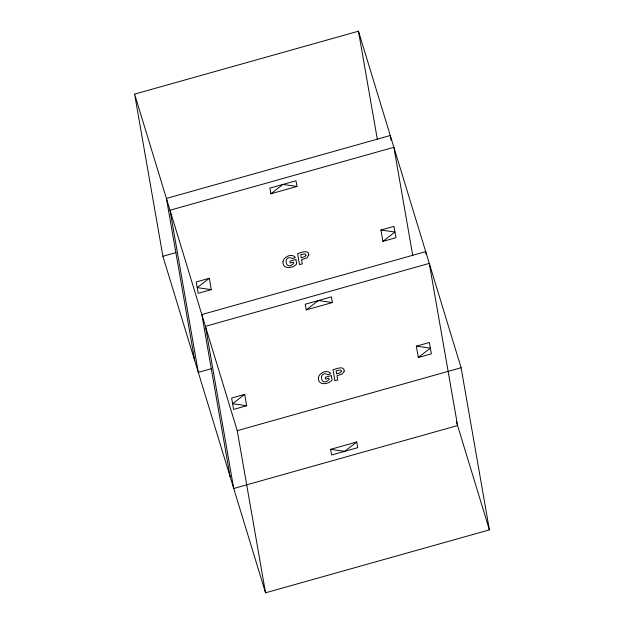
<?xml version="1.0" encoding="UTF-8"?>
<svg xmlns="http://www.w3.org/2000/svg" width="624" height="624" viewBox="0 0 624 624"><rect width="100%" height="100%" fill="white"/><g stroke="black" fill="none" stroke-linecap="round" stroke-linejoin="round"><path stroke-width="0.94" d="M270.863 193.791L282.929 184.439L296.985 186.443L295.994 180.773L269.872 188.113L270.863 193.791L296.985 186.443M209.29 278.281L197.215 287.633L211.263 289.63L209.29 278.281L196.225 281.954L198.206 293.303L211.263 289.63M382.894 241.387L394.961 232.042L380.913 230.038L382.894 241.387L395.951 237.721L393.97 226.372L380.913 230.038M306.275 309.894L318.341 300.55L332.389 302.554L331.399 296.876L305.284 304.216L306.275 309.894L332.389 302.554M244.694 394.391L232.627 403.736L246.675 405.74L244.694 394.391L231.637 398.057L233.618 409.406L246.675 405.74M418.306 357.497L430.373 348.153L416.325 346.148L418.306 357.497L431.363 353.824L429.382 342.475L416.325 346.148M356.725 441.987L344.659 451.339L330.611 449.335L331.601 455.005L357.716 447.665L356.725 441.987L330.611 449.335M134.597 94.123L358.465 31.2L461.105 367.739L489.403 529.877L265.535 592.8L162.895 256.261L134.597 94.123L237.237 430.661L265.535 592.8M162.895 256.261L176.007 252.58M211.419 368.683L198.307 372.372L170.009 210.233L393.877 147.303L412.792 255.715M237.237 430.661L461.105 367.739M456.417 421.738L489.403 529.877M426.192 254.506L425.693 251.628L201.825 314.558L230.123 476.697M391.115 140.322L390.281 135.525L166.421 198.448L194.719 360.594M358.465 31.2L377.387 139.612M282.968 261.784C282.344 269.724 293.358 268.531 296.665 263.843L295.901 259.475L289.879 261.167L290.207 263.016L293.405 262.119L293.647 263.507C284.879 272.095 282.75 253.36 292.664 258.664L295.363 257.47C292.063 252.97 283.569 256.628 282.968 261.784M318.38 377.894C317.756 385.827 328.762 384.634 332.077 379.954L331.313 375.578L325.291 377.27L325.611 379.119L328.817 378.222L329.059 379.61C320.291 388.198 318.162 369.47 328.076 374.767L330.775 373.581C327.475 369.08 318.981 372.731 318.38 377.894M308.825 255.021L306.969 257.829L301.579 259.709L302.305 263.851L299.504 264.631L297.593 253.656C300.557 252.884 308.771 249.038 308.825 255.021M344.237 371.124L342.381 373.932L336.991 375.812L337.709 379.954L334.916 380.741L333.005 369.767C335.962 368.987 344.183 365.141 344.237 371.124M305.908 255.372L304.964 256.62L301.252 257.845L300.713 254.732L304.73 253.859L305.698 254.381L305.908 255.372M341.32 371.475L340.369 372.723L336.664 373.948L336.118 370.835L340.142 369.962L341.11 370.484L341.32 371.475M429.281 263.406L205.421 326.336L233.719 488.475L457.579 425.552L429.281 263.406"/></g></svg>
